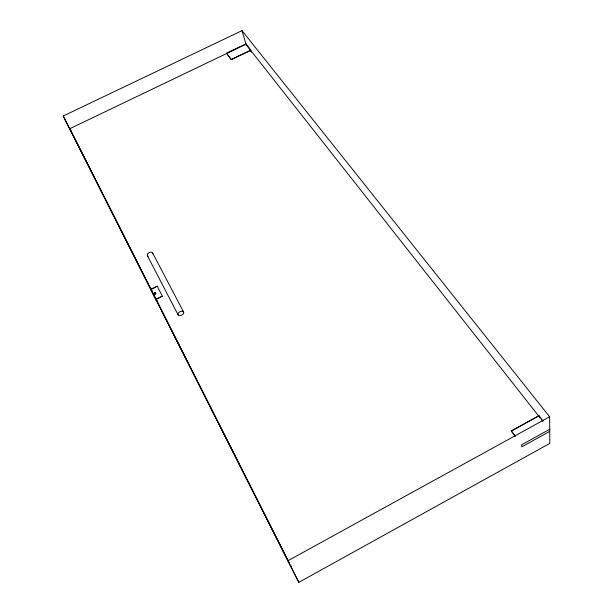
<?xml version="1.0" encoding="UTF-8"?>
<svg xmlns="http://www.w3.org/2000/svg" width="613" height="613" viewBox="0 0 613 613"><rect width="100%" height="100%" fill="white"/><g stroke="black" fill="none" stroke-linecap="round" stroke-linejoin="round"><path stroke-width="0.92" d="M154.392 293.175L155.15 292.355L155.863 293.504M155.825 293.412L154.79 293.956M154.407 292.968L155.426 292.631M549.731 431.414L521.809 446.831L521.701 444.747L549.715 429.292M298.822 582.35L549.807 443.383L549.639 416.786L241.997 30.65L63.193 116.01L298.822 582.35L63.193 116.01M287.742 560.841L549.639 416.786M515.265 436.372L511.28 430.924L539.011 415.698L543.095 421.054M511.296 431.1L539.011 415.698M162.353 296.209L155.802 299.305L156.882 301.412L150.806 289.405L157.204 286.171L162.353 296.209L156.162 299.343L157.058 301.098M154.66 293.366L155.464 292.968M250.855 50.235L245.936 43.875L226.488 53.201L231.216 59.461L250.855 50.235L231.27 59.653L226.641 53.507M289.62 563.5L69.92 128.646L246.089 44.19M245.874 44.289L540.306 418.081M541.494 419.591L542.674 421.093M250.357 50.787L251.414 52.128M511.28 430.924L515.119 436.019M155.779 293.328L155.556 294.156L154.737 293.872M152.66 253.108L183.609 312.017A3.103 1.977 -27.7 0 1 180.214 315.664A3.103 1.977 -27.7 0 1 178.72 312.584A3.103 1.977 -27.7 0 1 183.609 312.017M147.427 255.728L178.084 314.837M152.062 291.206L151.158 289.443L157.204 286.171M150.806 289.405L151.886 291.52M69.92 128.646L70.824 130.423M290.608 565.477L291.474 567.186M154.913 292.876L155.212 293.458M154.346 293.083L154.828 294.048M241.997 30.65L246.388 45.385M148.078 256.38A2.927 2.015 -27 0 1 149.158 252.61A2.927 2.015 -27 0 1 152.783 254.02"/></g></svg>
